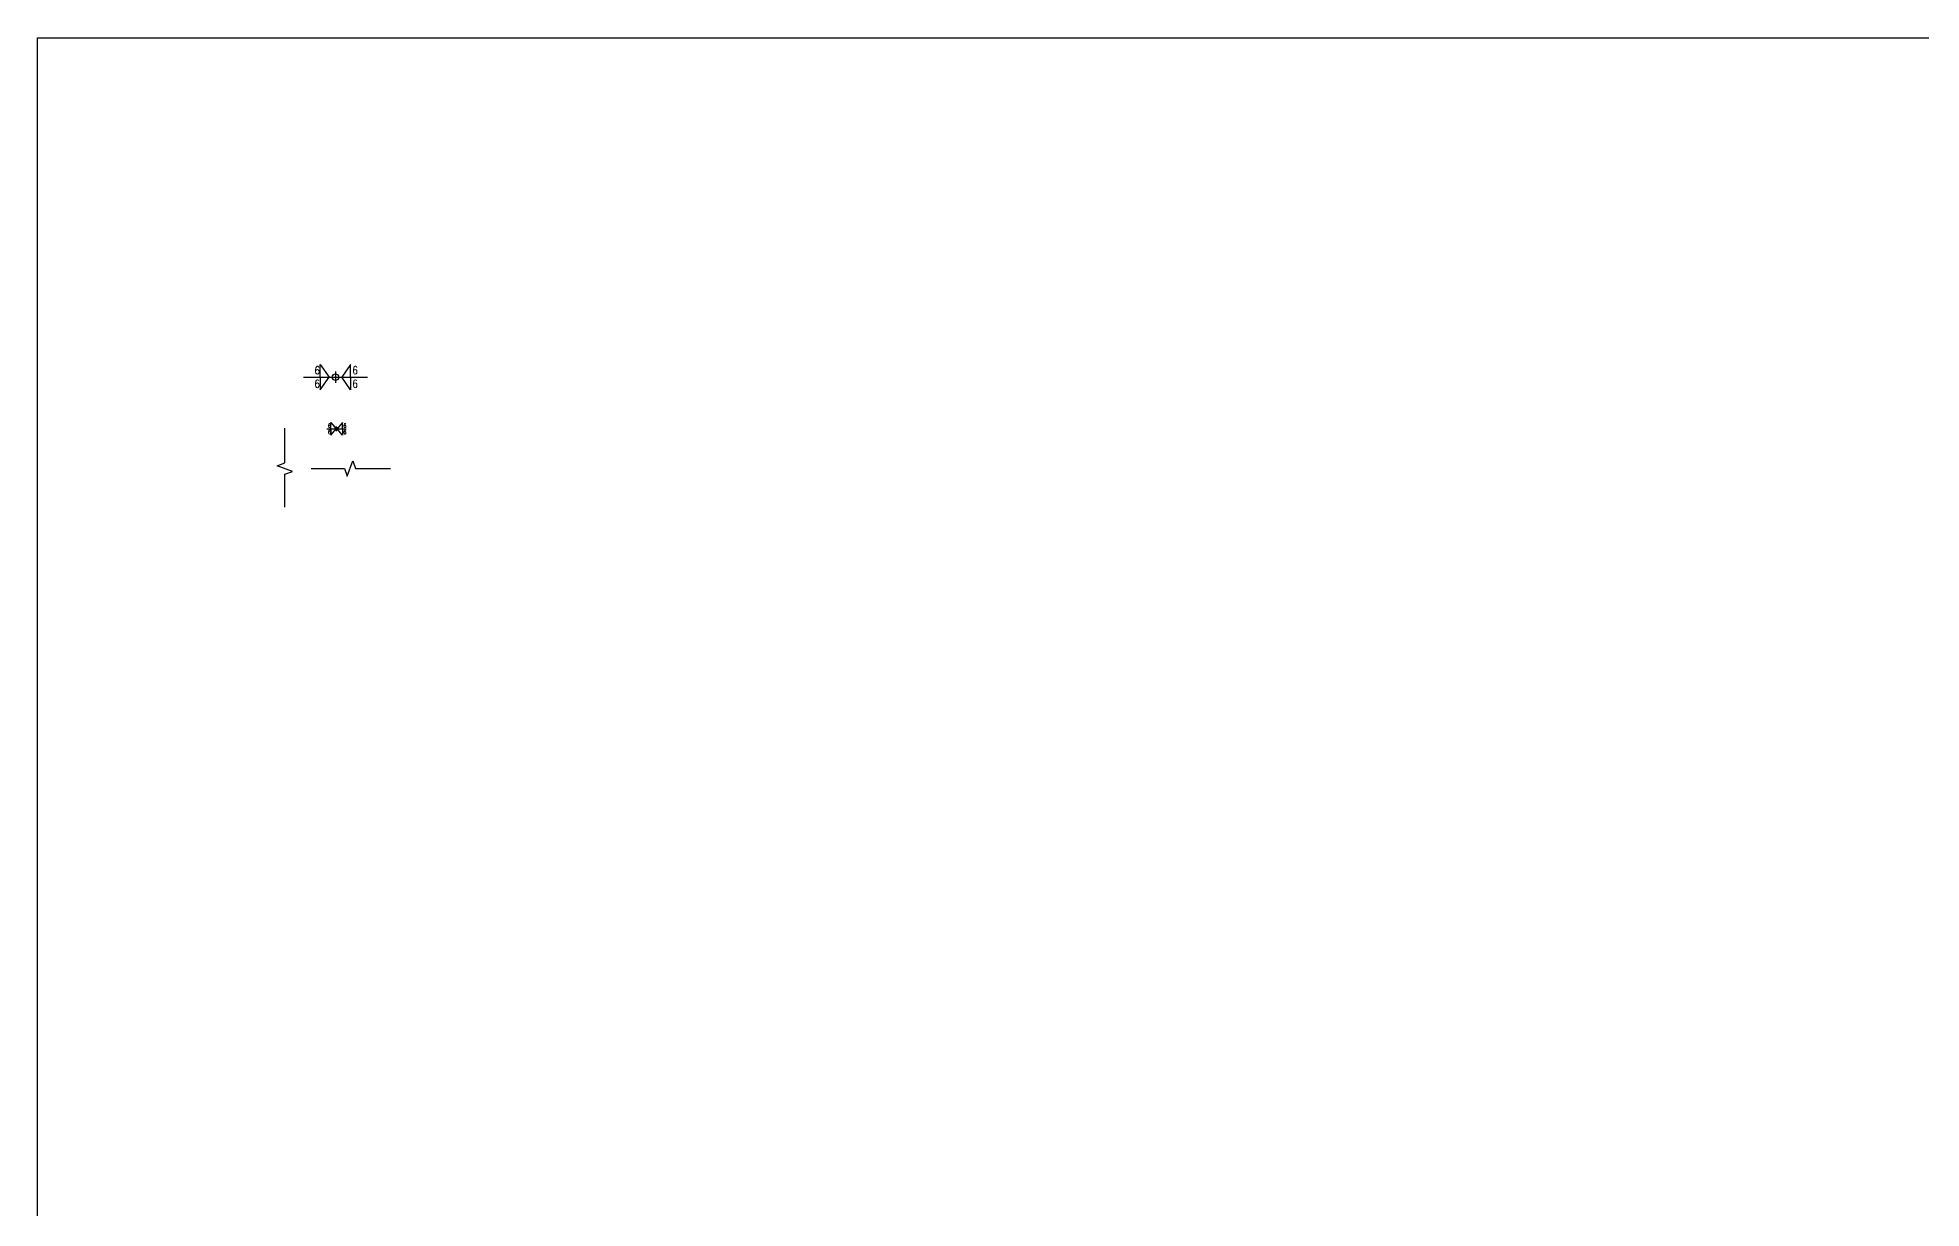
# Model space of a CAD drawing. Header units: metres. Extents: x -275466 to 90519, y -3176 to 139523.
# Drawn here: x -755 to 5131, y 125840 to 129499 of the extents above; entities that cross this region are included whole.
import ezdxf

# ---------------------------------------------------------------- set-up
doc = ezdxf.new("R2010")
doc.units = ezdxf.units.M
doc.layers.add('GCE0003_SC_Plan L0 - 0.35', color=3, linetype='Continuous')
doc.layers.add('GCE8001_GF_0.18', color=8, linetype='Continuous')
doc.styles.add('1-10     h 25', font='romans.shx', dxfattribs={"width": 0.8, "height": 25})
doc.styles.add('1-5      h 25', font='romans.shx', dxfattribs={"width": 0.8, "height": 12.5})

msp = doc.modelspace()

# ---------------------------------------------------------------- linework, layer by layer
at = {"layer": 'GCE0003_SC_Plan L0 - 0.35'}
msp.add_lwpolyline([(-755.3, 129499.1), (90518.8, 129499.1), (90518.8, 70043.2), (-755.3, 70043.2)], close=True, dxfattribs=at)
for points in [[(75.1, 128438.1), (275.1, 128438.1)], [(127.5, 128438.1), (127.5, 128478.1), (155.1, 128438.1)], [(127.5, 128438.1), (127.5, 128398.1), (155.1, 128438.1)], [(175.1, 128455.6), (175.1, 128420.6)], [(222.7, 128438.1), (222.7, 128478.1), (195.1, 128438.1)], [(222.7, 128438.1), (222.7, 128398.1), (195.1, 128438.1)], [(148.7, 128276.6), (208.7, 128276.6)], [(160.5, 128276.6), (160.5, 128296.6), (177.2, 128276.6)], [(160.5, 128276.6), (160.5, 128256.6), (177.2, 128276.6)], [(178.7, 128269.6), (178.7, 128283.6)], [(196.9, 128276.6), (196.9, 128296.6), (180.2, 128276.6)], [(196.9, 128276.6), (196.9, 128256.6), (180.2, 128276.6)]]:
    msp.add_lwpolyline(points, dxfattribs=at)
for centre, radius in [((175.1, 128438.1), 10), ((178.7, 128276.6), 5)]:
    msp.add_circle(centre, radius, dxfattribs=at)
at = {"layer": 'GCE8001_GF_0.18', "linetype": 'Continuous'}
for points in [[(17.3, 128031.5), (17.3, 128135), (41.4, 128143.7), (-6.7, 128161.2), (17.3, 128170), (17.3, 128278.6)], [(99.7, 128152.5), (203.2, 128152.5), (211.9, 128128.4), (229.4, 128176.5), (238.2, 128152.5), (346.8, 128152.5)]]:
    msp.add_lwpolyline(points, dxfattribs=at)

# ---------------------------------------------------------------- texts
at = {"layer": 'GCE0003_SC_Plan L0 - 0.35', "attachment_point": 1}
for width, gutter_width, insert, char_height, style in [(19.411, 125, (109.7, 128472), 25, '1-10     h 25'), (19.411, 125, (227.9, 128472), 25, '1-10     h 25'), (19.411, 125, (109.7, 128429.9), 25, '1-10     h 25'), (19.411, 125, (227.9, 128429.9), 25, '1-10     h 25'), (8.808, 62.5, (151.7, 128292.7), 12.5, '1-5      h 25'), (8.808, 62.5, (151.7, 128272.7), 12.5, '1-5      h 25'), (8.808, 62.5, (199.9, 128292.7), 12.5, '1-5      h 25'), (8.808, 62.5, (199.9, 128272.7), 12.5, '1-5      h 25')]:
    msp.add_mtext_dynamic_manual_height_columns('6', width=width, gutter_width=gutter_width, heights=[0], dxfattribs=dict(at, insert=insert, char_height=char_height, style=style))

doc.saveas('drawing.dxf')
